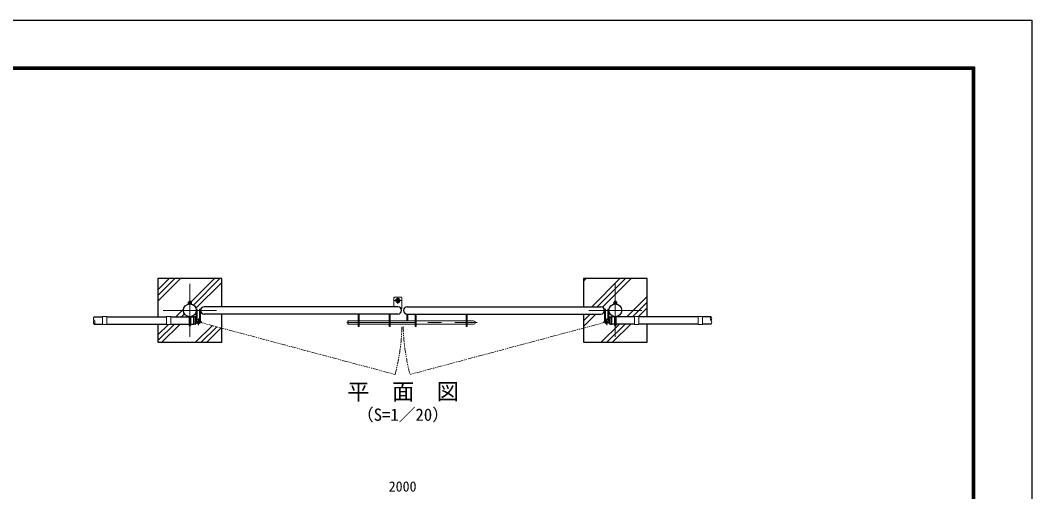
# Model space of a CAD drawing. Units: millimetres, scale not verified. Extents: x -4200 to 4200, y -2970 to 2970.
# Drawn here: x -555 to 4200, y 752 to 2970 of the extents above; entities that cross this region are included whole.
import ezdxf
from ezdxf.enums import TextEntityAlignment as Align

# ---------------------------------------------------------------- set-up
doc = ezdxf.new("R2010")
doc.units = ezdxf.units.MM
doc.header["$LTSCALE"] = 10
for name, pattern in [('DASHED', [7.5, 6, -1.5]), ('USER1', [50.8, 31.75, -6.35, 6.35, -6.35]), ('USER2', [5, 2.5, -0.5, 0.5, -0.5, 0.5, -0.5])]:
    doc.linetypes.add(name, pattern=pattern)
for name, color, linetype, lineweight in [('0-0_D-STR1', 1, 'Continuous', 25), ('0-1_D-DCR-HCH', 7, 'Continuous', 13), ('0-2_D-STR3', 3, 'Continuous', 13), ('0-3_D-BMK', 2, 'USER1', 13), ('0-4_D-STR4', 7, 'Continuous', 25), ('0-7_D-STR-DIM', 7, 'Continuous', 13), ('0-A_D-TTL-TXT', 7, 'Continuous', 25), ('0-C_D-TTL', 7, 'Continuous', 25)]:
    doc.layers.add(name, color=color, linetype=linetype, lineweight=lineweight)
doc.styles.add('ＭＳ ゴシック', font='')
doc.styles.get('ＭＳ ゴシック').set_extended_font_data('MS Gothic')

msp = doc.modelspace()

# ---------------------------------------------------------------- linework, layer by layer
at = {"layer": '0-0_D-STR1'}
for p, q in [((1220.24, 1621.85), (309.24, 1621.85)), ((1263.74, 1621.85), (2174.74, 1621.85)), ((-208.01, 1574.6), (-168.01, 1574.6)), ((-148.01, 1574.6), (131.99, 1574.6)), ((151.99, 1574.6), (237.99, 1574.6)), ((245.99, 1574.6), (258.99, 1574.6)), ((267.32, 1575.1), (258.99, 1575.1)), ((258.99, 1575.1), (258.99, 1540.1)), ((266.99, 1575.1), (266.99, 1540.1)), ((1220.24, 1587.85), (309.24, 1587.85)), ((1263.74, 1587.85), (2174.74, 1587.85)), ((2216.66, 1575.1), (2224.99, 1575.1)), ((2216.99, 1575.1), (2216.99, 1540.1)), ((2224.99, 1575.1), (2224.99, 1540.1)), ((2237.99, 1574.6), (2224.99, 1574.6)), ((2331.99, 1574.6), (2245.99, 1574.6)), ((2631.99, 1574.6), (2351.99, 1574.6)), ((2691.99, 1574.6), (2651.99, 1574.6)), ((-208.01, 1540.6), (-168.01, 1540.6)), ((-148.01, 1540.6), (131.99, 1540.6)), ((151.99, 1540.6), (237.99, 1540.6)), ((245.99, 1540.6), (258.99, 1540.6)), ((267.32, 1540.1), (258.99, 1540.1)), ((2216.66, 1540.1), (2224.99, 1540.1)), ((2237.99, 1540.6), (2224.99, 1540.6)), ((2331.99, 1540.6), (2245.99, 1540.6)), ((2631.99, 1540.6), (2351.99, 1540.6)), ((2691.99, 1540.6), (2651.99, 1540.6))]:
    msp.add_line(p, q, dxfattribs=at)
for centre in [(241.99, 1604.85), (2241.99, 1604.85)]:
    msp.add_circle(centre, 30.25, dxfattribs=at)
for centre, radius, start, end in [((309.24, 1604.85), 17, 90, 270), ((1220.24, 1604.85), 17, 270, 90), ((1263.74, 1604.85), 17, 90, 270), ((2174.74, 1604.85), 17, 270, 90), ((267.32, 1574.1), 1, 32.29827, 90), ((236.77, 1557.6), 35.72, 331.52136, 28.47864), ((2247.22, 1557.6), 35.72, 151.52136, 208.47864), ((2216.66, 1574.1), 1, 90, 147.70173), ((267.32, 1541.1), 1, 270, 327.70173), ((2216.66, 1541.1), 1, 212.29827, 270)]:
    msp.add_arc(centre, radius, start, end, dxfattribs=at)
at = {"layer": '0-1_D-DCR-HCH'}
for p, q in [((91.99, 1648.86), (197.99, 1754.85)), ((91.99, 1675.37), (171.47, 1754.85)), ((91.99, 1701.89), (144.95, 1754.85)), ((245.99, 1643.76), (357.09, 1754.85)), ((258.68, 1629.94), (383.6, 1754.85)), ((270.41, 1615.14), (391.99, 1736.73)), ((2091.99, 1741.89), (2104.96, 1754.85)), ((2131.06, 1621.85), (2264.06, 1754.85)), ((2157.57, 1621.85), (2290.57, 1754.85)), ((2182.11, 1619.87), (2317.09, 1754.85)), ((2295.94, 1574.6), (2391.99, 1670.66)), ((236.8, 1634.57), (237.34, 1635.1)), ((2322.45, 1574.6), (2391.99, 1644.14)), ((2350.97, 1576.6), (2391.99, 1617.62)), ((176.84, 1574.6), (212.2, 1609.97)), ((203.35, 1574.6), (216.88, 1588.13)), ((229.87, 1574.6), (231.77, 1576.51)), ((2091.99, 1529.76), (2150.09, 1587.85)), ((2091.99, 1556.27), (2123.57, 1587.85)), ((2091.99, 1582.79), (2097.06, 1587.85)), ((91.99, 1463.24), (169.35, 1540.6)), ((91.99, 1489.76), (140.84, 1538.6)), ((110.12, 1454.85), (195.87, 1540.6)), ((269.22, 1454.85), (347.7, 1533.34)), ((295.73, 1454.85), (368.62, 1527.74)), ((322.25, 1454.85), (389.54, 1522.14)), ((2176.19, 1454.85), (2261.94, 1540.6)), ((2202.7, 1454.85), (2288.45, 1540.6)), ((2229.22, 1454.85), (2314.97, 1540.6)), ((2388.32, 1454.85), (2391.99, 1458.52))]:
    msp.add_line(p, q, dxfattribs=at)
at = {"layer": '0-2_D-STR3'}
for p, q in [((1204.24, 1666.6), (1201.24, 1663.6)), ((1204.24, 1666.6), (1236.24, 1666.6)), ((1236.24, 1666.6), (1239.24, 1663.6)), ((233.99, 1636.7), (249.99, 1636.7)), ((233.99, 1635.1), (233.99, 1636.7)), ((247.91, 1643.2), (236.35, 1643.2)), ((237.99, 1643.2), (237.99, 1647.4)), ((238.24, 1642.5), (238.24, 1636.7)), ((238.69, 1643.2), (238.69, 1648.1)), ((239.19, 1648.6), (244.79, 1648.6)), ((245.99, 1647.4), (244.79, 1648.6)), ((245.29, 1643.2), (245.29, 1648.1)), ((245.74, 1642.5), (245.74, 1636.7)), ((245.99, 1643.2), (245.99, 1647.4)), ((249.49, 1636.7), (249.49, 1642.5)), ((1201.24, 1663.6), (1201.24, 1621.85)), ((1239.24, 1663.6), (1239.24, 1613.6)), ((2233.99, 1636.7), (2249.99, 1636.7)), ((2233.99, 1635.1), (2233.99, 1636.7)), ((2247.91, 1643.2), (2236.35, 1643.2)), ((2237.99, 1643.2), (2237.99, 1647.4)), ((2238.24, 1642.5), (2238.24, 1636.7)), ((2238.69, 1643.2), (2238.69, 1648.1)), ((2239.19, 1648.6), (2244.79, 1648.6)), ((2245.99, 1647.4), (2244.79, 1648.6)), ((2245.29, 1643.2), (2245.29, 1648.1)), ((2245.74, 1642.5), (2245.74, 1636.7)), ((2245.99, 1643.2), (2245.99, 1647.4)), ((2249.49, 1636.7), (2249.49, 1642.5)), ((-168.01, 1576.6), (-168.01, 1538.6)), ((-168.01, 1576.6), (-148.01, 1576.6)), ((-148.01, 1576.6), (-148.01, 1538.6)), ((131.99, 1576.6), (131.99, 1538.6)), ((131.99, 1576.6), (151.99, 1576.6)), ((151.99, 1576.6), (151.99, 1538.6)), ((237.99, 1536.23), (237.99, 1574.87)), ((245.99, 1536.23), (245.99, 1574.87)), ((272.24, 1550.85), (272.24, 1610.85)), ((287.74, 1550.85), (287.74, 1610.85)), ((287.74, 1610.85), (292.24, 1610.85)), ((292.24, 1550.85), (292.24, 1610.85)), ((1033.74, 1528.6), (1033.74, 1587.85)), ((1038.24, 1528.6), (1038.24, 1587.85)), ((1178.74, 1528.6), (1178.74, 1587.85)), ((1183.24, 1528.6), (1183.24, 1587.85)), ((1239.24, 1613.6), (1234.82, 1613.6)), ((1261.99, 1587.85), (1266.49, 1587.85)), ((1261.99, 1555.6), (1261.99, 1587.85)), ((1266.49, 1555.6), (1266.49, 1587.85)), ((1301.24, 1528.6), (1301.24, 1587.85)), ((1305.74, 1528.6), (1305.74, 1587.85)), ((1541.24, 1528.6), (1541.24, 1587.85)), ((1545.74, 1528.6), (1545.74, 1587.85)), ((2191.74, 1550.85), (2191.74, 1610.85)), ((2196.24, 1610.85), (2191.74, 1610.85)), ((2196.24, 1550.85), (2196.24, 1610.85)), ((2211.74, 1550.85), (2211.74, 1610.85)), ((2237.99, 1536.23), (2237.99, 1574.87)), ((2245.99, 1536.23), (2245.99, 1574.87)), ((2331.99, 1576.6), (2331.99, 1538.6)), ((2351.99, 1576.6), (2331.99, 1576.6)), ((2351.99, 1576.6), (2351.99, 1538.6)), ((2631.99, 1576.6), (2631.99, 1538.6)), ((2651.99, 1576.6), (2631.99, 1576.6)), ((2651.99, 1576.6), (2651.99, 1538.6)), ((-168.01, 1538.6), (-148.01, 1538.6)), ((131.99, 1538.6), (151.99, 1538.6)), ((287.74, 1559.21), (285.17, 1555.51)), ((984.24, 1553.6), (986.24, 1555.6)), ((984.24, 1541.6), (984.24, 1553.6)), ((986.24, 1555.6), (1033.74, 1555.6)), ((986.24, 1555.6), (986.24, 1539.6)), ((986.24, 1539.6), (1033.74, 1539.6)), ((1033.74, 1528.6), (1038.24, 1528.6)), ((1038.24, 1555.6), (1178.74, 1555.6)), ((1038.24, 1539.6), (1178.74, 1539.6)), ((1178.74, 1528.6), (1183.24, 1528.6)), ((1183.24, 1555.6), (1301.24, 1555.6)), ((1183.24, 1539.6), (1301.24, 1539.6)), ((1301.24, 1528.6), (1305.74, 1528.6)), ((1305.74, 1555.6), (1541.24, 1555.6)), ((1305.74, 1539.6), (1541.24, 1539.6)), ((1541.24, 1528.6), (1545.74, 1528.6)), ((1545.74, 1555.6), (1576.24, 1555.6)), ((1545.74, 1539.6), (1576.24, 1539.6)), ((2196.24, 1559.21), (2198.81, 1555.51)), ((2351.99, 1538.6), (2331.99, 1538.6)), ((2651.99, 1538.6), (2631.99, 1538.6))]:
    msp.add_line(p, q, dxfattribs=at)
for points in [[(233.99, 1635.1), (249.99, 1635.1), (249.99, 1636.7)], [(249.49, 1636.7), (234.49, 1636.7), (234.49, 1642.5)], [(239.19, 1648.6), (237.99, 1647.4), (245.99, 1647.4)], [(2233.99, 1635.1), (2249.99, 1635.1), (2249.99, 1636.7)], [(2249.49, 1636.7), (2234.49, 1636.7), (2234.49, 1642.5)], [(2239.19, 1648.6), (2237.99, 1647.4), (2245.99, 1647.4)], [(276.74, 1559.47), (276.74, 1610.85), (272.24, 1610.85)], [(2207.24, 1559.47), (2207.24, 1610.85), (2211.74, 1610.85)], [(984.24, 1553.6), (984.24, 1541.6), (986.24, 1539.6)]]:
    msp.add_lwpolyline(points, dxfattribs=at)
for radius in [10, 6.5]:
    msp.add_circle((1220.24, 1651.6), radius, dxfattribs=at)
for centre, radius, start, end in [((236.37, 1640.34), 2.86, 49.0514, 130.9486), ((241.99, 1632.81), 10.39, 68.85295, 111.14705), ((247.62, 1640.41), 2.81, 48.21899, 131.78101), ((2236.37, 1640.34), 2.86, 49.0514, 130.9486), ((2241.99, 1632.81), 10.39, 68.85295, 111.14705), ((2247.62, 1640.41), 2.81, 48.21899, 131.78101), ((282.24, 1550.85), 10, 56.63299, 0), ((282.24, 1550.85), 5.5, 57.84696, 0), ((1576.24, 1547.6), 8, 270, 90), ((2201.74, 1550.85), 10, 180, 123.36701), ((2201.74, 1550.85), 5.5, 180, 122.15304)]:
    msp.add_arc(centre, radius, start, end, dxfattribs=at)
at = {"layer": '0-2_D-STR3', "linetype": 'DASHED'}
for centre in [(241.99, 1536.23), (2241.99, 1536.23)]:
    msp.add_arc(centre, 4, 180, 0, dxfattribs=at)
at = {"layer": '0-3_D-BMK'}
for p, q in [((241.99, 1729.85), (241.99, 1479.85)), ((2241.99, 1729.85), (2241.99, 1479.85)), ((1220.24, 1635.6), (1220.24, 1667.6)), ((1204.24, 1651.6), (1236.24, 1651.6)), ((116.99, 1604.85), (366.99, 1604.85)), ((2116.99, 1604.85), (2366.99, 1604.85)), ((297.77, 1550.85), (266.71, 1550.85)), ((282.24, 1535.32), (282.24, 1566.38)), ((979.9, 1547.6), (1592.85, 1547.6)), ((2186.21, 1550.85), (2217.27, 1550.85)), ((2201.74, 1535.32), (2201.74, 1566.38))]:
    msp.add_line(p, q, dxfattribs=at)
at = {"layer": '0-3_D-BMK', "linetype": 'USER2'}
for p, q in [((282.24, 1550.85), (1204.51, 1304.05)), ((2201.74, 1550.85), (1279.48, 1304.05))]:
    msp.add_line(p, q, dxfattribs=at)
for centre, start, end in [((282.49, 1551.1), 345, 358.73067), ((2201.49, 1551.1), 181.26933, 195)]:
    msp.add_arc(centre, 956.76, start, end, dxfattribs=at)
at = {"layer": '0-4_D-STR4'}
for p, q in [((91.99, 1754.85), (91.99, 1574.6)), ((2091.99, 1754.85), (2091.99, 1621.85))]:
    msp.add_line(p, q, dxfattribs=at)
for points in [[(391.99, 1621.85), (391.99, 1754.85), (91.99, 1754.85)], [(2391.99, 1574.6), (2391.99, 1754.85), (2091.99, 1754.85)], [(91.99, 1540.6), (91.99, 1454.85), (391.99, 1454.85), (391.99, 1587.85)], [(2091.99, 1587.85), (2091.99, 1454.85), (2391.99, 1454.85), (2391.99, 1540.6)]]:
    msp.add_lwpolyline(points, dxfattribs=at)
at = {"layer": '0-7_D-STR-DIM'}
for centre, start, end in [((-199.45, 1566.1), 135.18146, 224.81854), ((2700.55, 1566.1), 135.18146, 224.81854), ((2683.44, 1566.1), 315.18146, 44.81854), ((-199.45, 1549.1), 135.18146, 224.81854), ((-216.56, 1549.1), 315.18146, 44.81854), ((2683.44, 1549.1), 315.18146, 44.81854)]:
    msp.add_arc(centre, 12.06, start, end, dxfattribs=at)
at = {"layer": '0-C_D-TTL', "color": 2}
msp.add_lwpolyline([(-4200, 2970), (4200, 2970), (4200, -2970), (-4200, -2970)], close=True, dxfattribs=at)
at = {"layer": '0-C_D-TTL'}
for points in [[(-3930, 2750), (3930, 2750), (3930, -2750), (-3930, -2750)], [(-3927.5, 2747.5), (3927.5, 2747.5), (3927.5, -2747.5), (-3927.5, -2747.5)], [(-3925, 2745), (3925, 2745), (3925, -2745), (-3925, -2745)], [(-3922.5, 2742.5), (3922.5, 2742.5), (3922.5, -2742.5), (-3922.5, -2742.5)], [(-3920, 2740), (3920, 2740), (3920, -2740), (-3920, -2740)]]:
    msp.add_lwpolyline(points, close=True, dxfattribs=at)

# ---------------------------------------------------------------- texts
at = {"layer": '0-7_D-STR-DIM', "style": 'ＭＳ ゴシック'}
msp.add_text('2000', height=48.09, dxfattribs=at).set_placement((1176.74, 738.12), align=Align.BOTTOM_LEFT)
at = {"layer": '0-A_D-TTL-TXT', "style": 'ＭＳ ゴシック'}
for s, height, p in [('平\u3000面\u3000図', 76.98, (982.09, 1161.33)), ('（S=1／20）', 57.7, (1027.57, 1068.13))]:
    msp.add_text(s, height=height, dxfattribs=at).set_placement(p, align=Align.BOTTOM_LEFT)

doc.saveas('drawing.dxf')
